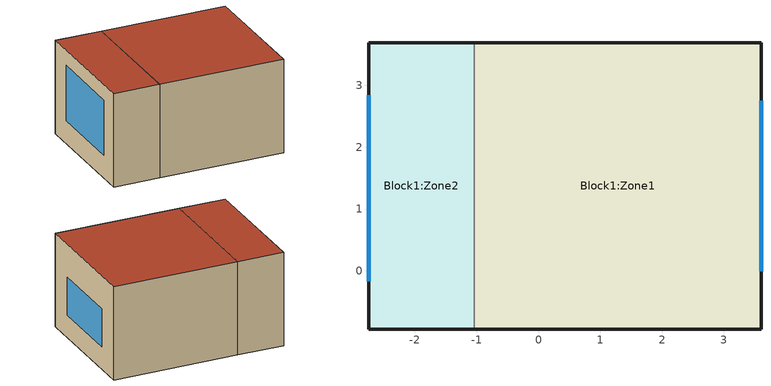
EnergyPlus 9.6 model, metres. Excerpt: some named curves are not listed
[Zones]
Block1:Zone2
 floor ground (Project ground floor): -1.04,-0.95 -2.75,-0.95 -2.75,3.69 -1.04,3.69 z0
 wall outside (Project wall): -1.04,3.69 -2.75,3.69 -2.75,-0.95 -1.04,-0.95 z0:3.5
 wall to Block1:Zone1 (Project partition): -1.04,-0.95 -1.04,3.69 z0:3.5
 window (1001): -2.75,2.84 -2.75,-0.17 z0.86:2.92
 roof outside (Project flat roof): -2.75,-0.95 -1.04,-0.95 -1.04,3.69 -2.75,3.69 z3.5
Block1:Zone1
 floor ground (Project ground floor): 3.6,-0.95 -1.04,-0.95 -1.04,3.69 3.6,3.69 z0
 wall outside (Project wall): -1.04,-0.95 3.6,-0.95 3.6,3.69 -1.04,3.69 z0:3.5
 window (1001): 3.6,-0.01 3.6,2.75 z0.84:2.26
 roof outside (Project flat roof): -1.04,-0.95 3.6,-0.95 3.6,3.69 -1.04,3.69 z3.5
[Building]
Building: North Axis=0; Terrain=Suburbs; Loads Convergence Tolerance Value=0.04; Temperature Convergence Tolerance Value=0.4; Solar Distribution=FullExterior; Maximum Number of Warmup Days=25; Minimum Number of Warmup Days=6
[Site:Location]
Untitled (O1-O1:31-12)  (01-01:31-12): Latitude=40.45; Longitude=-3.55; Time Zone=1; Elevation=582
[SizingPeriod:DesignDay] Day of Month=15; Humidity Condition Type=WetBulb; Barometric Pressure=94525.9; Wind Direction=0; Rain Indicator=No; Snow Indicator=No
Name | Month | Day Type | Maximum DryBulb Temperature | Daily DryBulb Temperature Range | Wetbulb or DewPoint at Maximum DryBulb | Wind Speed | Daylight Saving Time Indicator | Solar Model Indicator | Sky Clearness
Summer Design Day in Untitled (O1-O1:31-12) Jul | 7 | SummerDesignDay | 38.2 | 17.5 | 20.3 | 0 | Yes | ASHRAEClearSky | 0.98
Summer Design Day in Untitled (O1-O1:31-12) Aug | 8 | SummerDesignDay | 38 | 17.4 | 19.9 | 0 | Yes | ASHRAEClearSky | 0.98
Summer Design Day in Untitled (O1-O1:31-12) Sep | 9 | SummerDesignDay | 34.9 | 16.8 | 19.3 | 0 | Yes | ASHRAEClearSky | 0.98
Winter Design Day in Untitled (O1-O1:31-12) | 1 | WinterDesignDay | -4 | 0 | -4 | 11.6 | No |  | 0
[Site:GroundTemperature:BuildingSurface]
18, 18, 18, 18, 18, 18, 18, 18, 18, 18, 18, 18
[Site:GroundTemperature:FCfactorMethod]
January Ground Temperature=6.09; February Ground Temperature=5.28; March Ground Temperature=6.71; April Ground Temperature=8.95; May Ground Temperature=14.81; June Ground Temperature=19.34; July Ground Temperature=22.39; August Ground Temperature=23.32; September Ground Temperature=21.74; October Ground Temperature=18.22; November Ground Temperature=13.53; December Ground Temperature=9.18
[Site:GroundTemperature:Shallow]
14, 14, 14, 14, 14, 14, 14, 14, 14, 14, 14, 14
[Site:GroundTemperature:Deep]
14, 14, 14, 14, 14, 14, 14, 14, 14, 14, 14, 14
[Site:GroundReflectance]
0.2, 0.2, 0.2, 0.2, 0.2, 0.2, 0.2, 0.2, 0.2, 0.2, 0.2, 0.2
[Site:GroundReflectance:SnowModifier]
2, 2
[Material] Roughness=Rough; Thermal Absorptance=0.9
Name | Thickness | Conductivity | Density | Specific Heat | Solar Absorptance | Visible Absorptance
Urea Formaldehyde Foam_.1327 | 0.1327 | 0.04 | 10 | 1400 | 0.6 | 0.6
Cast Concrete_.1 | 0.1 | 1.13 | 2000 | 1000 | 0.6 | 0.6
Floor/Roof Screed_.O7 | 0.07 | 0.41 | 1200 | 840 | 0.73 | 0.73
Timber Flooring_.O3 | 0.03 | 0.14 | 650 | 1200 | 0.78 | 0.78
Asphalt 1_.O1 | 0.01 | 0.7 | 2100 | 1000 | 0.85 | 0.9
MW Glass Wool (rolls)_.1445 | 0.1445 | 0.04 | 12 | 840 | 0.6 | 0.6
Plasterboard_.O13 | 0.013 | 0.25 | 2800 | 896 | 0.5 | 0.5
Gypsum Plasterboard_.O25 | 0.025 | 0.25 | 900 | 1000 | 0.5 | 0.5
Brickwork Outer_.1 | 0.1 | 0.84 | 1700 | 800 | 0.7 | 0.7
XPS Extruded Polystyrene  - CO2 Blowing_.O795 | 0.0795 | 0.034 | 35 | 1400 | 0.6 | 0.6
Concrete Block (Medium)_.1 | 0.1 | 0.51 | 1400 | 1000 | 0.6 | 0.6
Gypsum Plastering_.O13 | 0.013 | 0.4 | 1000 | 1000 | 0.5 | 0.5
[Material:NoMass] Roughness=Rough; Thermal Absorptance=0.9; Solar Absorptance=0.7; Visible Absorptance=0.7
Name | Thermal Resistance
3_RVAL_3 | 0.18
5_RVAL_2 | 0.15
[WindowMaterial:Glazing] Optical Data Type=SpectralAverage; Thickness=0.003; Infrared Transmittance at Normal Incidence=0; Front Side Infrared Hemispherical Emissivity=0.84; Conductivity=0.9; Dirt Correction Factor for Solar and Visible Transmittance=1
Name | Solar Transmittance at Normal Incidence | Front Side Solar Reflectance at Normal Incidence | Back Side Solar Reflectance at Normal Incidence | Visible Transmittance at Normal Incidence | Front Side Visible Reflectance at Normal Incidence | Back Side Visible Reflectance at Normal Incidence | Back Side Infrared Hemispherical Emissivity
2 | 0.837 | 0.075 | 0.075 | 0.898 | 0.081 | 0.081 | 0.84
38 | 0.74 | 0.09 | 0.1 | 0.82 | 0.11 | 0.12 | 0.2
[WindowMaterial:Gas]
1002: Gas Type=Air; Thickness=0.013
[Construction]
Project ground floor: Urea Formaldehyde Foam_.1327, Cast Concrete_.1, Floor/Roof Screed_.O7, Timber Flooring_.O3
Project flat roof: Asphalt 1_.O1, MW Glass Wool (rolls)_.1445, 3_RVAL_3, Plasterboard_.O13
Project partition: Gypsum Plasterboard_.O25, 5_RVAL_2, Gypsum Plasterboard_.O25
Project wall: Brickwork Outer_.1, XPS Extruded Polystyrene  - CO2 Blowing_.O795, Concrete Block (Medium)_.1, Gypsum Plastering_.O13
1001: 38, 1002, 2
[Zone] Type=1; Multiplier=1; Zone Inside Convection Algorithm=TARP; Part of Total Floor Area=Yes
Name | Volume | Floor Area
Block1:Zone2 | 19.0986 | 5.4567
Block1:Zone1 | 60.6606 | 17.3316
[PEOPLE] Number of People Schedule=Office_OpenOff_Occ; Number of People Calculation Method=People/Area; People per Floor Area=0.111; Fraction Radiant=0.3; Sensible Heat Fraction=AutoCalculate; Carbon Dioxide Generation Rate=3.82e-08; Enable ASHRAE 55 Comfort Warnings=No; Mean Radiant Temperature Calculation Type=ZoneAveraged; Work Efficiency Schedule=Work efficiency; Clothing Insulation Calculation Method=ClothingInsulationSchedule; Air Velocity Schedule=AirVelocitySchedule; Thermal Comfort Model 1 Type=AdaptiveASH55; Thermal Comfort Model 2 Type=AdaptiveCEN15251; Thermal Comfort Model 3 Type=Fanger
Name | Zone or ZoneList or Space or SpaceList | Activity Level Schedule | Clothing Insulation Schedule
People Block1:Zone2 | Block1:Zone2 | Activity Schedule 19 | Clothing Schedule 19
People Block1:Zone1 | Block1:Zone1 | Activity Schedule 26 | Clothing Schedule 26
[Lights] Schedule=Office_OpenOff_Light; Design Level Calculation Method=Watts/Area; Watts per Zone Floor Area=20; Return Air Fraction=0; Fraction Radiant=0.42; Fraction Visible=0.18; Fraction Replaceable=1
Name | Zone or ZoneList or Space or SpaceList
Block1:Zone2 | Block1:Zone2
Block1:Zone1 | Block1:Zone1
[OtherEquipment] Fuel Type=Electricity; Schedule=Office_OpenOff_Equip; Design Level Calculation Method=Watts/Area; Power per Zone Floor Area=11.77; Fraction Latent=0; Fraction Radiant=0.2; Fraction Lost=0; Carbon Dioxide Generation Rate=0
Name | Zone or ZoneList or Space or SpaceList | EndUse Subcategory
Block1:Zone2 Equipment gain 1 | Block1:Zone2 | ELECTRIC EQUIPMENT#Block1:Zone2#05
Block1:Zone1 Equipment gain 1 | Block1:Zone1 | ELECTRIC EQUIPMENT#Block1:Zone1#05
[DESIGNSPECIFICATION:OUTDOORAIR] Outdoor Air Method=Flow/Person; Outdoor Air Flow per Person=0.00944; Outdoor Air Flow per Zone Floor Area=0; Outdoor Air Flow per Zone=0; Outdoor Air Flow Air Changes per Hour=0; Outdoor Air Schedule=On 24/7
BLOCK1:ZONE2 Design Specification Outdoor Air Object; BLOCK1:ZONE1 Design Specification Outdoor Air Object
[DESIGNSPECIFICATION:ZONEAIRDISTRIBUTION] Zone Air Distribution Effectiveness in Cooling Mode=1; Zone Air Distribution Effectiveness in Heating Mode=1; Zone Secondary Recirculation Fraction=0; Minimum Zone Ventilation Efficiency=0
BLOCK1:ZONE2 Design Specification Zone Air Distribution Object; BLOCK1:ZONE1 Design Specification Zone Air Distribution Object
[SIZING:ZONE] Zone Cooling Design Supply Air Temperature Input Method=TemperatureDifference; Zone Cooling Design Supply Air Temperature=14; Zone Cooling Design Supply Air Temperature Difference=0.5; Zone Heating Design Supply Air Temperature Input Method=TemperatureDifference; Zone Heating Design Supply Air Temperature=50; Zone Heating Design Supply Air Temperature Difference=0.5; Zone Cooling Design Supply Air Humidity Ratio=0.009; Zone Heating Design Supply Air Humidity Ratio=0.004; Zone Heating Sizing Factor=1.25; Zone Cooling Sizing Factor=1.15; Cooling Design Air Flow Method=DesignDay; Cooling Design Air Flow Rate=0; Cooling Minimum Air Flow per Zone Floor Area=0.00076; Cooling Minimum Air Flow=0; Cooling Minimum Air Flow Fraction=0; Heating Design Air Flow Method=DesignDay; Heating Design Air Flow Rate=0; Heating Maximum Air Flow per Zone Floor Area=0.00203; Heating Maximum Air Flow=0.14158; Heating Maximum Air Flow Fraction=0.3; Account for Dedicated Outdoor Air System=Yes; Dedicated Outdoor Air System Control Strategy=NeutralSupplyAir; Dedicated Outdoor Air Low Setpoint Temperature for Design=autosize; Dedicated Outdoor Air High Setpoint Temperature for Design=autosize
Name | Design Specification Outdoor Air Object | Design Specification Zone Air Distribution Object
BLOCK1:ZONE2 | BLOCK1:ZONE2 Design Specification Outdoor Air Object | BLOCK1:ZONE2 Design Specification Zone Air Distribution Object
BLOCK1:ZONE1 | BLOCK1:ZONE1 Design Specification Outdoor Air Object | BLOCK1:ZONE1 Design Specification Zone Air Distribution Object
[ZONECONTROL:THERMOSTAT] Control Type Schedule=Control type schedule: Always 4; Temperature Difference Between Cutout And Setpoint=0
Name | Zone or ZoneList | Control 1
BLOCK1:ZONE2 Thermostat | BLOCK1:ZONE2 | BLOCK1:ZONE2 Dual SP
BLOCK1:ZONE1 Thermostat | BLOCK1:ZONE1 | BLOCK1:ZONE1 Dual SP
[ZONECONTROL:THERMOSTAT:THERMALCOMFORT] Averaging Method=PeopleAverage; Minimum DryBulb Temperature Setpoint=12.8; Maximum DryBulb Temperature Setpoint=40; Thermal Comfort Control Type Schedule=Zone Comfort Control Type Sched
Name | Zone or ZoneList | Thermal Comfort Control 1
BLOCK1:ZONE2 Comfort Control | BLOCK1:ZONE2 | BLOCK1:ZONE2 Dual Comfort Setpoint
BLOCK1:ZONE1 Comfort Control | BLOCK1:ZONE1 | BLOCK1:ZONE1 Dual Comfort Setpoint
[THERMOSTATSETPOINT:DUALSETPOINT]
Name | Heating Setpoint Temperature Schedule | Cooling Setpoint Temperature Schedule
BLOCK1:ZONE2 Dual SP | FORSCRIPT_AHST_BLOCK1_ZONE2 | FORSCRIPT_ACST_BLOCK1_ZONE2
BLOCK1:ZONE1 Dual SP | FORSCRIPT_AHST_BLOCK1_ZONE1 | FORSCRIPT_ACST_BLOCK1_ZONE1
[THERMOSTATSETPOINT:THERMALCOMFORT:FANGER:DUALSETPOINT] Fanger Thermal Comfort Heating Schedule=Heating Fanger comfort setpoint: Always -0.5; Fanger Thermal Comfort Cooling Schedule=Cooling Fanger comfort setpoint: Always 0.5
BLOCK1:ZONE2 Dual Comfort Setpoint; BLOCK1:ZONE1 Dual Comfort Setpoint
[ZoneHVAC:IdealLoadsAirSystem] Maximum Heating Supply Air Temperature=35; Minimum Cooling Supply Air Temperature=12; Maximum Heating Supply Air Humidity Ratio=0.0156; Minimum Cooling Supply Air Humidity Ratio=0.0077; Heating Limit=LimitCapacity; Maximum Heating Air Flow Rate=Autosize; Maximum Sensible Heating Capacity=Autosize; Cooling Limit=LimitFlowRateAndCapacity; Maximum Cooling Air Flow Rate=Autosize; Maximum Total Cooling Capacity=Autosize; Heating Availability Schedule=On; Cooling Availability Schedule=On; Dehumidification Control Type=None; Humidification Control Type=None; Outdoor Air Economizer Type=NoEconomizer; Heat Recovery Type=None
Name | Design Specification Outdoor Air Object
Block1:Zone2 Ideal Loads Air | Block1:Zone2
Block1:Zone1 Ideal Loads Air | Block1:Zone1
[ZONEHVAC:TERMINALUNIT:VARIABLEREFRIGERANTFLOW] Terminal Unit Availability Schedule=On 24/7; Cooling Supply Air Flow Rate=autosize; No Cooling Supply Air Flow Rate=autosize; Heating Supply Air Flow Rate=autosize; No Heating Supply Air Flow Rate=autosize; Cooling Outdoor Air Flow Rate=0; Heating Outdoor Air Flow Rate=0; No Load Outdoor Air Flow Rate=0; Supply Air Fan Operating Mode Schedule=On 24/7; Supply Air Fan Placement=DrawThrough; Zone Terminal Unit On Parasitic Electric Energy Use=30; Zone Terminal Unit Off Parasitic Electric Energy Use=20; Maximum Supply Air Temperature from Supplemental Heater=autosize; Maximum Outdoor DryBulb Temperature for Supplemental Heater Operation=21
Name | Supply Air Fan Object | Cooling Coil Object | Heating Coil Object
BLOCK1:ZONE2 VRF Indoor Unit | BLOCK1:ZONE2 VRF Indoor Unit Supply Fan | BLOCK1:ZONE2 VRF Indoor Unit DX Cooling Coil | BLOCK1:ZONE2 VRF Indoor Unit DX Heating Coil
BLOCK1:ZONE1 VRF Indoor Unit | BLOCK1:ZONE1 VRF Indoor Unit Supply Fan | BLOCK1:ZONE1 VRF Indoor Unit DX Cooling Coil | BLOCK1:ZONE1 VRF Indoor Unit DX Heating Coil
[Zone equipment]
BLOCK1:ZONE2: BLOCK1:ZONE2 VRF Indoor Unit
BLOCK1:ZONE1: BLOCK1:ZONE1 VRF Indoor Unit
[FAN:CONSTANTVOLUME] Availability Schedule=On 24/7; Fan Total Efficiency=0.7; Pressure Rise=100; Maximum Flow Rate=autosize; Motor Efficiency=0.9; Motor In Airstream Fraction=1; EndUse Subcategory=General
BLOCK1:ZONE2 VRF Indoor Unit Supply Fan; BLOCK1:ZONE1 VRF Indoor Unit Supply Fan
[COIL:COOLING:DX:VARIABLEREFRIGERANTFLOW] Availability Schedule=On 24/7; Gross Rated Total Cooling Capacity=autosize; Gross Rated Sensible Heat Ratio=autosize; Rated Air Flow Rate=autosize; Cooling Capacity Ratio Modifier Function of Temperature Curve=VRFTUCoolCapFT; Cooling Capacity Modifier Curve Function of Flow Fraction=VRFACCoolCapFFF
BLOCK1:ZONE2 VRF Indoor Unit DX Cooling Coil; BLOCK1:ZONE1 VRF Indoor Unit DX Cooling Coil
[COIL:HEATING:DX:VARIABLEREFRIGERANTFLOW] Availability Schedule=On 24/7; Gross Rated Heating Capacity=autosize; Rated Air Flow Rate=autosize; Heating Capacity Ratio Modifier Function of Temperature Curve=VRFTUHeatCapFT; Heating Capacity Modifier Function of Flow Fraction Curve=VRFACCoolCapFFF
BLOCK1:ZONE2 VRF Indoor Unit DX Heating Coil; BLOCK1:ZONE1 VRF Indoor Unit DX Heating Coil
[AIRCONDITIONER:VARIABLEREFRIGERANTFLOW] Availability Schedule=On 24/7; Gross Rated Total Cooling Capacity=autosize; Gross Rated Cooling COP=2; Minimum Condenser Inlet Node Temperature in Cooling Mode=-6; Maximum Condenser Inlet Node Temperature in Cooling Mode=43; Cooling Capacity Ratio Modifier Function of Low Temperature Curve=VRFCoolCapFT; Cooling Capacity Ratio Boundary Curve=VRFCoolCapFTBoundary; Cooling Capacity Ratio Modifier Function of High Temperature Curve=VRFCoolCapFTHi; Cooling Energy Input Ratio Modifier Function of Low Temperature Curve=VRFCoolEIRFT; Cooling Energy Input Ratio Boundary Curve=VRFCoolEIRFTBoundary; Cooling Energy Input Ratio Modifier Function of High Temperature Curve=VRFCoolEIRFTHi; Cooling Energy Input Ratio Modifier Function of Low PartLoad Ratio Curve=CoolingEIRLowPLR; Cooling Energy Input Ratio Modifier Function of High PartLoad Ratio Curve=CoolingEIRHiPLR; Cooling Combination Ratio Correction Factor Curve=CoolingCombRatio; Cooling PartLoad Fraction Correlation Curve=VRFCPLFFPLR; Gross Rated Heating Capacity=autosize; Rated Heating Capacity Sizing Ratio=1; Gross Rated Heating COP=2.1; Minimum Condenser Inlet Node Temperature in Heating Mode=-20; Maximum Condenser Inlet Node Temperature in Heating Mode=40; Heating Capacity Ratio Modifier Function of Low Temperature Curve=VRFHeatCapFT; Heating Capacity Ratio Boundary Curve=VRFHeatCapFTBoundary; Heating Capacity Ratio Modifier Function of High Temperature Curve=VRFHeatCapFTHi; Heating Energy Input Ratio Modifier Function of Low Temperature Curve=VRFHeatEIRFT; Heating Energy Input Ratio Boundary Curve=VRFHeatEIRFTBoundary; Heating Energy Input Ratio Modifier Function of High Temperature Curve=VRFHeatEIRFTHi; Heating Performance Curve Outdoor Temperature Type=WetBulbTemperature; Heating Energy Input Ratio Modifier Function of Low PartLoad Ratio Curve=HeatingEIRLowPLR; Heating Energy Input Ratio Modifier Function of High PartLoad Ratio Curve=HeatingEIRHiPLR; Heating Combination Ratio Correction Factor Curve=HeatingCombRatio; Heating PartLoad Fraction Correlation Curve=VRFCPLFFPLR; Minimum Heat Pump PartLoad Ratio=0.2; Master Thermostat Priority Control Type=LoadPriority; Heat Pump Waste Heat Recovery=Yes; Equivalent Piping Length used for Piping Correction Factor in Cooling Mode=50; Vertical Height used for Piping Correction Factor=15; Piping Correction Factor for Length in Cooling Mode Curve=CoolingLengthCorrectionFactor; Piping Correction Factor for Height in Cooling Mode Coefficient=0; Equivalent Piping Length used for Piping Correction Factor in Heating Mode=50; Piping Correction Factor for Length in Heating Mode Curve=VRF Piping Correction Factor for Length in Heating Mode; Piping Correction Factor for Height in Heating Mode Coefficient=0; Crankcase Heater Power per Compressor=15; Number of Compressors=2; Ratio of Compressor Size to Total Compressor Capacity=0.5; Maximum Outdoor DryBulb Temperature for Crankcase Heater=5; Defrost Strategy=Resistive; Defrost Control=Timed; Defrost Time Period Fraction=0; Resistive Defrost Heater Capacity=autosize; Maximum Outdoor Drybulb Temperature for Defrost Operation=5; Condenser Type=AirCooled; Water Condenser Volume Flow Rate=autosize; Evaporative Condenser Effectiveness=0.9; Evaporative Condenser Air Flow Rate=autosize; Evaporative Condenser Pump Rated Power Consumption=autosize; Basin Heater Capacity=0; Basin Heater Setpoint Temperature=2; Basin Heater Operating Schedule=On 24/7; Fuel Type=Electricity; Minimum Condenser Inlet Node Temperature in Heat Recovery Mode=-10; Maximum Condenser Inlet Node Temperature in Heat Recovery Mode=40; Heat Recovery Cooling Capacity Modifier Curve=VRF Heat Recovery Cooling Capacity Modifier; Initial Heat Recovery Cooling Capacity Fraction=0.5; Heat Recovery Cooling Capacity Time Constant=0.15; Heat Recovery Cooling Energy Modifier Curve=VRF Heat Recovery Cooling Energy Modifier; Initial Heat Recovery Cooling Energy Fraction=1; Heat Recovery Cooling Energy Time Constant=0; Heat Recovery Heating Capacity Modifier Curve=VRF Heat Recovery Heating Capacity Modifier; Initial Heat Recovery Heating Capacity Fraction=1; Heat Recovery Heating Capacity Time Constant=0.15; Heat Recovery Heating Energy Modifier Curve=VRF Heat Recovery Heating Energy Modifier; Initial Heat Recovery Heating Energy Fraction=1; Heat Recovery Heating Energy Time Constant=0
Name | Heat Pump | Zone Terminal Unit List
 | VRF Outdoor Unit_BLOCK1:ZONE2 | VRF Outdoor Unit_BLOCK1:ZONE2 Zone List
 | VRF Outdoor Unit_BLOCK1:ZONE1 | VRF Outdoor Unit_BLOCK1:ZONE1 Zone List
[ZONETERMINALUNITLIST]
Name | Zone Terminal Unit Name 1
VRF Outdoor Unit_BLOCK1:ZONE2 Zone List | BLOCK1:ZONE2 VRF Indoor Unit
VRF Outdoor Unit_BLOCK1:ZONE1 Zone List | BLOCK1:ZONE1 VRF Indoor Unit
[ENERGYMANAGEMENTSYSTEM:SENSOR]
Name | OutputVariable or OutputMeter Index Key | OutputVariable or OutputMeter
RMOT | People BLOCK1:ZONE2 | Zone Thermal Comfort CEN 15251 Adaptive Model Running Average Outdoor Air Temperature
PMOT | People BLOCK1:ZONE2 | Zone Thermal Comfort ASHRAE 55 Adaptive Model Running Average Outdoor Air Temperature
BLOCK1_ZONE2_OpT | BLOCK1:ZONE2 | Zone Operative Temperature
BLOCK1_ZONE2_WindSpeed | BLOCK1:ZONE2 | Zone Outdoor Air Wind Speed
BLOCK1_ZONE2_OutT | BLOCK1:ZONE2 | Zone Outdoor Air Drybulb Temperature
BLOCK1_ZONE1_OpT | BLOCK1:ZONE1 | Zone Operative Temperature
BLOCK1_ZONE1_WindSpeed | BLOCK1:ZONE1 | Zone Outdoor Air Wind Speed
BLOCK1_ZONE1_OutT | BLOCK1:ZONE1 | Zone Outdoor Air Drybulb Temperature
Block1_Zone2_Wall_4_0_0_0_0_0_Win_OpT | Block1:Zone2 | Zone Operative Temperature
Block1_Zone2_Wall_4_0_0_0_0_0_Win_WindSpeed | Block1:Zone2 | Zone Outdoor Air Wind Speed
Block1_Zone2_Wall_4_0_0_0_0_0_Win_OutT | Block1:Zone2 | Zone Outdoor Air Drybulb Temperature
Block1_Zone1_Wall_2_0_0_0_0_0_Win_OpT | Block1:Zone1 | Zone Operative Temperature
Block1_Zone1_Wall_2_0_0_0_0_0_Win_WindSpeed | Block1:Zone1 | Zone Outdoor Air Wind Speed
Block1_Zone1_Wall_2_0_0_0_0_0_Win_OutT | Block1:Zone1 | Zone Outdoor Air Drybulb Temperature
OutT | Environment | Site Outdoor Air Drybulb Temperature
BLOCK1_ZONE2_CoolCoil | BLOCK1:ZONE2 VRF Indoor Unit DX Cooling Coil | Cooling Coil Total Cooling Rate
BLOCK1_ZONE2_HeatCoil | BLOCK1:ZONE2 VRF Indoor Unit DX Heating Coil | Heating Coil Heating Rate
BLOCK1_ZONE1_CoolCoil | BLOCK1:ZONE1 VRF Indoor Unit DX Cooling Coil | Cooling Coil Total Cooling Rate
BLOCK1_ZONE1_HeatCoil | BLOCK1:ZONE1 VRF Indoor Unit DX Heating Coil | Heating Coil Heating Rate
Block1_Zone2_Wall_4_0_0_0_0_0_Win_CoolCoil | Block1:Zone2 VRF Indoor Unit DX Cooling Coil | Cooling Coil Total Cooling Rate
Block1_Zone2_Wall_4_0_0_0_0_0_Win_HeatCoil | Block1:Zone2 VRF Indoor Unit DX Heating Coil | Heating Coil Heating Rate
Block1_Zone1_Wall_2_0_0_0_0_0_Win_CoolCoil | Block1:Zone1 VRF Indoor Unit DX Cooling Coil | Cooling Coil Total Cooling Rate
Block1_Zone1_Wall_2_0_0_0_0_0_Win_HeatCoil | Block1:Zone1 VRF Indoor Unit DX Heating Coil | Heating Coil Heating Rate
[ENERGYMANAGEMENTSYSTEM:ACTUATOR]
Name | Actuated Component Unique | Actuated Component Type | Actuated Component Control Type
FORSCRIPT_AHST_Sch_BLOCK1_ZONE2 | FORSCRIPT_AHST_BLOCK1_ZONE2 | Schedule:Compact | Schedule Value
FORSCRIPT_ACST_Sch_BLOCK1_ZONE2 | FORSCRIPT_ACST_BLOCK1_ZONE2 | Schedule:Compact | Schedule Value
FORSCRIPT_AHST_Sch_BLOCK1_ZONE1 | FORSCRIPT_AHST_BLOCK1_ZONE1 | Schedule:Compact | Schedule Value
FORSCRIPT_ACST_Sch_BLOCK1_ZONE1 | FORSCRIPT_ACST_BLOCK1_ZONE1 | Schedule:Compact | Schedule Value
Block1_Zone2_Wall_4_0_0_0_0_0_Win_VentOpenFact | Block1:Zone2_Wall_4_0_0_0_0_0_Win | AirFlow Network Window/Door Opening | Venting Opening Factor
Block1_Zone1_Wall_2_0_0_0_0_0_Win_VentOpenFact | Block1:Zone1_Wall_2_0_0_0_0_0_Win | AirFlow Network Window/Door Opening | Venting Opening Factor
[ENERGYMANAGEMENTSYSTEM:PROGRAMCALLINGMANAGER]
SetComfTemp: BeginTimestepBeforePredictor; SetComfTemp
CountHours_BLOCK1_ZONE2: BeginTimestepBeforePredictor; CountHours_BLOCK1_ZONE2
CountHours_BLOCK1_ZONE1: BeginTimestepBeforePredictor; CountHours_BLOCK1_ZONE1
SetAppLimits: BeginTimestepBeforePredictor; SetAppLimits
ApplyCAT: BeginTimestepBeforePredictor; ApplyCAT
SetAST: BeginTimestepBeforePredictor; SetAST
SetASTnoTol: BeginTimestepBeforePredictor; SetASTnoTol
CountHoursNoApp_BLOCK1_ZONE2: BeginTimestepBeforePredictor; CountHoursNoApp_BLOCK1_ZONE2
SetGeoVarBLOCK1_ZONE2: BeginTimestepBeforePredictor; SetGeoVarBLOCK1_ZONE2
CountHoursNoApp_BLOCK1_ZONE1: BeginTimestepBeforePredictor; CountHoursNoApp_BLOCK1_ZONE1
SetGeoVarBLOCK1_ZONE1: BeginTimestepBeforePredictor; SetGeoVarBLOCK1_ZONE1
SetInputData: BeginTimestepBeforePredictor; SetInputData
SetVST: BeginTimestepBeforePredictor; SetVST
ApplyAST_BLOCK1_ZONE2: BeginTimestepBeforePredictor; ApplyAST_BLOCK1_ZONE2
ApplyAST_BLOCK1_ZONE1: BeginTimestepBeforePredictor; ApplyAST_BLOCK1_ZONE1
SetWindowOperation_Block1_Zone2_Wall_4_0_0_0_0_0_Win: BeginTimestepBeforePredictor; SetWindowOperation_Block1_Zone2_Wall_4_0_0_0_0_0_Win
SetWindowOperation_Block1_Zone1_Wall_2_0_0_0_0_0_Win: BeginTimestepBeforePredictor; SetWindowOperation_Block1_Zone1_Wall_2_0_0_0_0_0_Win
[ENERGYMANAGEMENTSYSTEM:PROGRAM]
SetComfTemp: if AdapStand == 1; set ComfTemp = RMOT*0.33+18.8; elseif AdapStand == 2; set ComfTemp = PMOT*0.31+17.8; elseif AdapStand == 3; set ComfTemp = PMOT*0.48+14.4; endif
CountHours_BLOCK1_ZONE2: if (AdapStand == 1 ); if (RMOT >= AHSTall) && (RMOT <= ACSTaul); if (BLOCK1_ZONE2_OpT <= ACSTnoTol); if (BLOCK1_ZONE2_OpT >= AHSTnoTol); set ComfHours_BLOCK1_ZONE2 = 1*ZoneTimeStep; set DiscomfAppHotHours_BLOCK1_ZONE2 = 0; set DiscomfAppColdHours_BLOCK1_ZONE2 = 0; set DiscomfNonAppHotHours_BLOCK1_ZONE2 = 0; set DiscomfNonAppColdHours_BLOCK1_ZONE2 = 0; endif; elseif (BLOCK1_ZONE2_OpT > ACSTnoTol); set ComfHours_BLOCK1_ZONE2 = 0; set DiscomfAppHotHours_BLOCK1_ZONE2 = 1*ZoneTimeStep; set DiscomfAppColdHours_BLOCK1_ZONE2 = 0; set DiscomfNonAppHotHours_BLOCK1_ZONE2 = 0; set DiscomfNonAppColdHours_BLOCK1_ZONE2 = 0; elseif (BLOCK1_ZONE2_OpT < AHSTnoTol); set ComfHours_BLOCK1_ZONE2 = 0; set DiscomfAppHotHours_BLOCK1_ZONE2 = 0; set DiscomfAppColdHours_BLOCK1_ZONE2 = 1*ZoneTimeStep; set DiscomfNonAppHotHours_BLOCK1_ZONE2 = 0; set DiscomfNonAppColdHours_BLOCK1_ZONE2 = 0; endif; elseif (RMOT > ACSTaul); set ComfHours_BLOCK1_ZONE2 = 0; set DiscomfAppHotHours_BLOCK1_ZONE2 = 0; set DiscomfAppColdHours_BLOCK1_ZONE2 = 0; set DiscomfNonAppHotHours_BLOCK1_ZONE2 = 1*ZoneTimeStep; set DiscomfNonAppColdHours_BLOCK1_ZONE2 = 0; elseif (RMOT < AHSTall); set ComfHours_BLOCK1_ZONE2 = 0; set DiscomfAppHotHours_BLOCK1_ZONE2 = 0; set DiscomfAppColdHours_BLOCK1_ZONE2 = 0; set DiscomfNonAppHotHours_BLOCK1_ZONE2 = 0; set DiscomfNonAppColdHours_BLOCK1_ZONE2 = 1*ZoneTimeStep; endif; elseif (AdapStand == 2 )|| (AdapStand == 3); if (PMOT >= AHSTall) && (PMOT <= ACSTaul); if (BLOCK1_ZONE2_OpT <= ACSTnoTol); if (BLOCK1_ZONE2_OpT >= AHSTnoTol); set ComfHours_BLOCK1_ZONE2 = 1*ZoneTimeStep; set DiscomfAppHotHours_BLOCK1_ZONE2 = 0; set DiscomfAppColdHours_BLOCK1_ZONE2 = 0; set DiscomfNonAppHotHours_BLOCK1_ZONE2 = 0; set DiscomfNonAppColdHours_BLOCK1_ZONE2 = 0; endif; elseif (BLOCK1_ZONE2_OpT > ACSTnoTol); set ComfHours_BLOCK1_ZONE2 = 0; set DiscomfAppHotHours_BLOCK1_ZONE2 = 1*ZoneTimeStep; set DiscomfAppColdHours_BLOCK1_ZONE2 = 0; set DiscomfNonAppHotHours_BLOCK1_ZONE2 = 0; set DiscomfNonAppColdHours_BLOCK1_ZONE2 = 0; elseif (BLOCK1_ZONE2_OpT < AHSTnoTol); set ComfHours_BLOCK1_ZONE2 = 0; set DiscomfAppHotHours_BLOCK1_ZONE2 = 0; set DiscomfAppColdHours_BLOCK1_ZONE2 = 1*ZoneTimeStep; set DiscomfNonAppHotHours_BLOCK1_ZONE2 = 0; set DiscomfNonAppColdHours_BLOCK1_ZONE2 = 0; endif; elseif (PMOT > ACSTaul); set ComfHours_BLOCK1_ZONE2 = 0; set DiscomfAppHotHours_BLOCK1_ZONE2 = 0; set DiscomfAppColdHours_BLOCK1_ZONE2 = 0; set DiscomfNonAppHotHours_BLOCK1_ZONE2 = 1*ZoneTimeStep; set DiscomfNonAppColdHours_BLOCK1_ZONE2 = 0; elseif (PMOT < AHSTall); set ComfHours_BLOCK1_ZONE2 = 0; set DiscomfAppHotHours_BLOCK1_ZONE2 = 0; set DiscomfAppColdHours_BLOCK1_ZONE2 = 0; set DiscomfNonAppHotHours_BLOCK1_ZONE2 = 0; set DiscomfNonAppColdHours_BLOCK1_ZONE2 = 1*ZoneTimeStep; endif; endif
CountHours_BLOCK1_ZONE1: if (AdapStand == 1 ); if (RMOT >= AHSTall) && (RMOT <= ACSTaul); if (BLOCK1_ZONE1_OpT <= ACSTnoTol); if (BLOCK1_ZONE1_OpT >= AHSTnoTol); set ComfHours_BLOCK1_ZONE1 = 1*ZoneTimeStep; set DiscomfAppHotHours_BLOCK1_ZONE1 = 0; set DiscomfAppColdHours_BLOCK1_ZONE1 = 0; set DiscomfNonAppHotHours_BLOCK1_ZONE1 = 0; set DiscomfNonAppColdHours_BLOCK1_ZONE1 = 0; endif; elseif (BLOCK1_ZONE1_OpT > ACSTnoTol); set ComfHours_BLOCK1_ZONE1 = 0; set DiscomfAppHotHours_BLOCK1_ZONE1 = 1*ZoneTimeStep; set DiscomfAppColdHours_BLOCK1_ZONE1 = 0; set DiscomfNonAppHotHours_BLOCK1_ZONE1 = 0; set DiscomfNonAppColdHours_BLOCK1_ZONE1 = 0; elseif (BLOCK1_ZONE1_OpT < AHSTnoTol); set ComfHours_BLOCK1_ZONE1 = 0; set DiscomfAppHotHours_BLOCK1_ZONE1 = 0; set DiscomfAppColdHours_BLOCK1_ZONE1 = 1*ZoneTimeStep; set DiscomfNonAppHotHours_BLOCK1_ZONE1 = 0; set DiscomfNonAppColdHours_BLOCK1_ZONE1 = 0; endif; elseif (RMOT > ACSTaul); set ComfHours_BLOCK1_ZONE1 = 0; set DiscomfAppHotHours_BLOCK1_ZONE1 = 0; set DiscomfAppColdHours_BLOCK1_ZONE1 = 0; set DiscomfNonAppHotHours_BLOCK1_ZONE1 = 1*ZoneTimeStep; set DiscomfNonAppColdHours_BLOCK1_ZONE1 = 0; elseif (RMOT < AHSTall); set ComfHours_BLOCK1_ZONE1 = 0; set DiscomfAppHotHours_BLOCK1_ZONE1 = 0; set DiscomfAppColdHours_BLOCK1_ZONE1 = 0; set DiscomfNonAppHotHours_BLOCK1_ZONE1 = 0; set DiscomfNonAppColdHours_BLOCK1_ZONE1 = 1*ZoneTimeStep; endif; elseif (AdapStand == 2 )|| (AdapStand == 3); if (PMOT >= AHSTall) && (PMOT <= ACSTaul); if (BLOCK1_ZONE1_OpT <= ACSTnoTol); if (BLOCK1_ZONE1_OpT >= AHSTnoTol); set ComfHours_BLOCK1_ZONE1 = 1*ZoneTimeStep; set DiscomfAppHotHours_BLOCK1_ZONE1 = 0; set DiscomfAppColdHours_BLOCK1_ZONE1 = 0; set DiscomfNonAppHotHours_BLOCK1_ZONE1 = 0; set DiscomfNonAppColdHours_BLOCK1_ZONE1 = 0; endif; elseif (BLOCK1_ZONE1_OpT > ACSTnoTol); set ComfHours_BLOCK1_ZONE1 = 0; set DiscomfAppHotHours_BLOCK1_ZONE1 = 1*ZoneTimeStep; set DiscomfAppColdHours_BLOCK1_ZONE1 = 0; set DiscomfNonAppHotHours_BLOCK1_ZONE1 = 0; set DiscomfNonAppColdHours_BLOCK1_ZONE1 = 0; elseif (BLOCK1_ZONE1_OpT < AHSTnoTol); set ComfHours_BLOCK1_ZONE1 = 0; set DiscomfAppHotHours_BLOCK1_ZONE1 = 0; set DiscomfAppColdHours_BLOCK1_ZONE1 = 1*ZoneTimeStep; set DiscomfNonAppHotHours_BLOCK1_ZONE1 = 0; set DiscomfNonAppColdHours_BLOCK1_ZONE1 = 0; endif; elseif (PMOT > ACSTaul); set ComfHours_BLOCK1_ZONE1 = 0; set DiscomfAppHotHours_BLOCK1_ZONE1 = 0; set DiscomfAppColdHours_BLOCK1_ZONE1 = 0; set DiscomfNonAppHotHours_BLOCK1_ZONE1 = 1*ZoneTimeStep; set DiscomfNonAppColdHours_BLOCK1_ZONE1 = 0; elseif (PMOT < AHSTall); set ComfHours_BLOCK1_ZONE1 = 0; set DiscomfAppHotHours_BLOCK1_ZONE1 = 0; set DiscomfAppColdHours_BLOCK1_ZONE1 = 0; set DiscomfNonAppHotHours_BLOCK1_ZONE1 = 0; set DiscomfNonAppColdHours_BLOCK1_ZONE1 = 1*ZoneTimeStep; endif; endif
SetAppLimits: If AdapStand == 1; set ACSTaul = 30; set ACSTall = 10; set AHSTaul = 30; set AHSTall = 10; elseif AdapStand == 2; set ACSTaul = 33.5; set ACSTall = 10; set AHSTaul = 33.5; set AHSTall = 10; elseif AdapStand == 3; set ACSTaul = 30; set ACSTall = 5; set AHSTaul = 30; set AHSTall = 5; else; set ACSTaul = 50; set ACSTall = 50; set AHSTaul = 50; set AHSTall = 50; endif
ApplyCAT: if (AdapStand == 1 ); if (CAT == 1); set ACSToffset = 2; set AHSToffset = -3; elseif (CAT == 2); set ACSToffset = 3; set AHSToffset = -4; elseif (CAT == 3); set ACSToffset = 4; set AHSToffset = -5; endif; elseif (AdapStand == 2 ) || (AdapStand == 3); if (CAT == 90); set ACSToffset = 2.5; set AHSToffset = -2.5; elseif (CAT == 80); set ACSToffset = 3.5; set AHSToffset = -3.5; endif; endif
SetAST: if (AdapStand == 0) && (CurrentTime < 7); set ACST = 27+ACSTtol; set AHST = 17+AHSTtol; elseif (AdapStand == 0) && (CurrentTime < 15); set ACST = 25; set AHST = 20+AHSTtol; elseif (AdapStand == 0) && (CurrentTime < 23); set ACST = 25+ACSTtol; set AHST = 20+AHSTtol; elseif (AdapStand == 0) && (CurrentTime < 24); set ACST = 27+ACSTtol; set AHST = 17+AHSTtol; endif; if (AdapStand == 1) && (ComfMod == 0); if (DayOfYear >= 121) && (DayOfYear < 274); if (CAT==1); set ACST = 25.5+ACSTtol; elseif (CAT==2); set ACST = 26+ACSTtol; elseif (CAT==3); set ACST = 27+ACSTtol; endif; else; if (CAT==1); set ACST = 25+ACSTtol; elseif (CAT==2); set ACST = 25+ACSTtol; elseif (CAT==3); set ACST = 25+ACSTtol; endif; endif; endif; if (AdapStand == 1) && (ComfMod == 0); if (DayOfYear >= 121) && (DayOfYear < 274); if (CAT==1); set AHST = 23.5+AHSTtol; elseif (CAT==2); set AHST = 23+AHSTtol; elseif (CAT==3); set AHST = 22+AHSTtol; endif; else; if (CAT==1); set AHST = 21+AHSTtol; elseif (CAT==2); set AHST = 20+AHSTtol; elseif (CAT==3); set AHST = 18+AHSTtol; endif; endif; endif; if (AdapStand == 1) && (ComfMod == 1) && (RMOT >= ACSTall) && (RMOT <= ACSTaul); set ACST = RMOT*0.33+18.8+ACSToffset+ACSTtol; elseif (AdapStand == 1) && (ComfMod == 1) && (CurrentTime < 7); set ACST = 27+ACSTtol; elseif (AdapStand == 1) && (ComfMod == 1) && (CurrentTime < 15); set ACST = 50; elseif (AdapStand == 1) && (ComfMod == 1) && (CurrentTime < 23); set ACST = 25+ACSTtol; elseif (AdapStand == 1) && (ComfMod == 1) && (CurrentTime < 24); set ACST = 27+ACSTtol; endif; if (AdapStand == 1) && (ComfMod == 1) && (RMOT >= AHSTall) && (RMOT <= AHSTaul); set AHST = RMOT*0.33+18.8+AHSToffset+AHSTtol; elseif (AdapStand == 1) && (ComfMod == 1) && (CurrentTime < 7); set AHST = 17+AHSTtol; elseif (AdapStand == 1) && (ComfMod == 1) && (CurrentTime < 23); set AHST = 20+AHSTtol; elseif (AdapStand == 1) && (ComfMod == 1) && (CurrentTime < 24); set AHST = 17+AHSTtol; endif; if (AdapStand == 1) && (ComfMod == 2) && (RMOT >= ACSTall) && (RMOT <= ACSTaul); set ACST = RMOT*0.33+18.8+ACSToffset+ACSTtol; elseif (AdapStand == 1) && (ComfMod == 2) && (RMOT < ACSTall) && (CAT==1); set ACST = 25+ACSTtol; elseif (AdapStand == 1) && (ComfMod == 2) && (RMOT > ACSTaul) && (CAT==1); set ACST = 25.5+ACSTtol; elseif (AdapStand == 1) && (ComfMod == 2) && (RMOT < ACSTall) && (CAT==2); set ACST = 25+ACSTtol; elseif (AdapStand == 1) && (ComfMod == 2) && (RMOT > ACSTaul) && (CAT==2); set ACST = 26+ACSTtol; elseif (AdapStand == 1) && (ComfMod == 2) && (RMOT < ACSTall) && (CAT==3); set ACST = 25+ACSTtol; elseif (AdapStand == 1) && (ComfMod == 2) && (RMOT > ACSTaul) && (CAT==3); set ACST = 27+ACSTtol; endif; if (AdapStand == 1) && (ComfMod == 2) && (RMOT >= AHSTall) && (RMOT <= AHSTaul); set AHST = RMOT*0.33+18.8+AHSToffset+AHSTtol; elseif (AdapStand == 1) && (ComfMod == 2) && (RMOT < AHSTall) && (CAT==1); set AHST = 21+AHSTtol; elseif (AdapStand == 1) && (ComfMod == 2) && (RMOT > AHSTaul) && (CAT==1); set AHST = 23.5+AHSTtol; elseif (AdapStand == 1) && (ComfMod == 2) && (RMOT < AHSTall) && (CAT==2); set AHST = 20+AHSTtol; elseif (AdapStand == 1) && (ComfMod == 2) && (RMOT > AHSTaul) && (CAT==2); set AHST = 23+AHSTtol; elseif (AdapStand == 1) && (ComfMod == 2) && (RMOT < AHSTall) && (CAT==3); set AHST = 18+AHSTtol; elseif (AdapStand == 1) && (ComfMod == 2) && (RMOT > AHSTaul) && (CAT==3); set AHST = 22+AHSTtol; endif; if (AdapStand == 1) && (ComfMod == 3) && (RMOT >= ACSTall) && (RMOT <= ACSTaul); set ACST = RMOT*0.33+18.8+ACSToffset+ACSTtol; elseif (AdapStand == 1) && (ComfMod == 3) && (RMOT < ACSTall); set ACST = ACSTall*0.33+18.8+ACSToffset+ACSTtol; elseif (AdapStand == 1) && (ComfMod == 3) && (RMOT > ACSTaul); set ACST = ACSTaul*0.33+18.8+ACSToffset+ACSTtol; endif; if (AdapStand == 1) && (ComfMod == 3) && (RMOT >= AHSTall) && (RMOT <= AHSTaul); set AHST = RMOT*0.33+18.8+AHSToffset+AHSTtol; elseif (AdapStand == 1) && (ComfMod == 3) && (RMOT < AHSTall); set AHST = AHSTall*0.33+18.8+AHSToffset+AHSTtol; elseif (AdapStand == 1) && (ComfMod == 3) && (RMOT > AHSTaul); set AHST = AHSTaul*0.33+18.8+AHSToffset+AHSTtol; endif; if (AdapStand == 2) && (ComfMod == 0); if (DayOfYear >= 121) && (DayOfYear < 274); if (CAT==80); set ACST = 28.35+ACSTtol; elseif (CAT==90); set ACST = 27.42+ACSTtol; endif; else; if (CAT==80); set ACST = 26.35+ACSTtol; elseif (CAT==90); set ACST = 25.09+ACSTtol; endif; endif; endif; if (AdapStand == 2) && (ComfMod == 0); if (DayOfYear >= 121) && (DayOfYear < 274); if (CAT==80); set AHST = 23.78+AHSTtol; elseif (CAT==90); set AHST = 24.74+AHSTtol; endif; else; if (CAT==80); set AHST = 20.1+AHSTtol; elseif (CAT==90); set AHST = 21.44+AHSTtol; endif; endif; endif; if (AdapStand == 2) && (ComfMod == 1) && (PMOT >= ACSTall) && (PMOT <= ACSTaul); set ACST = PMOT*0.31+17.8+ACSToffset+ACSTtol; elseif (AdapStand == 2) && (ComfMod == 1) && (CurrentTime < 7); set ACST = 27+ACSTtol; elseif (AdapStand == 2) && (ComfMod == 1) && (CurrentTime < 15); set ACST = 50; elseif (AdapStand == 2) && (ComfMod == 1) && (CurrentTime < 23); set ACST = 25+ACSTtol; elseif (AdapStand == 2) && (ComfMod == 1) && (CurrentTime < 24); set ACST = 27+ACSTtol; endif; if (AdapStand == 2) && (ComfMod == 1) && (PMOT >= AHSTall) && (PMOT <= AHSTaul); set AHST = PMOT*0.31+17.8+AHSToffset+AHSTtol; elseif (AdapStand == 2) && (ComfMod == 1) && (CurrentTime < 7); set AHST = 17+AHSTtol; elseif (AdapStand == 2) && (ComfMod == 1) && (CurrentTime < 23); set AHST = 20+AHSTtol; elseif (AdapStand == 2) && (ComfMod == 1) && (CurrentTime < 24); set AHST = 17+AHSTtol; endif; if (AdapStand == 2) && (ComfMod == 2); if (PMOT >= ACSTall) && (PMOT <= ACSTaul); set ACST = PMOT*0.31+17.8+ACSToffset+ACSTtol; elseif CAT==80; if PMOT < ACSTall; set ACST = 26.35+ACSTtol; elseif PMOT > ACSTaul; set ACST = 28.35+ACSTtol; endif; elseif CAT==90; if PMOT < ACSTall; set ACST = 25.09+ACSTtol; elseif PMOT > ACSTaul; set ACST = 27.42+ACSTtol; endif; endif; endif; if (AdapStand == 2) && (ComfMod == 2); if (PMOT >= AHSTall) && (PMOT <= AHSTaul); set AHST = PMOT*0.31+17.8+AHSToffset+AHSTtol; elseif CAT==80; if PMOT < AHSTall; set AHST = 20.1+AHSTtol; elseif PMOT > AHSTaul; set AHST = 23.78+AHSTtol; endif; elseif CAT==90; if PMOT < AHSTall; set AHST = 21.44+AHSTtol; elseif PMOT > AHSTaul; set AHST = 24.74+AHSTtol; endif; endif; endif; if (AdapStand == 2) && (ComfMod == 3) && (PMOT >= ACSTall) && (PMOT <= ACSTaul); set ACST = PMOT*0.31+17.8+ACSToffset+ACSTtol; elseif (AdapStand == 2) && (ComfMod == 3) && (PMOT < ACSTall); set ACST = ACSTall*0.31+17.8+ACSToffset+ACSTtol; elseif (AdapStand == 2) && (ComfMod == 3) && (PMOT > ACSTaul); set ACST = ACSTaul*0.31+17.8+ACSToffset+ACSTtol; endif; if (AdapStand == 2) && (ComfMod == 3) && (PMOT >= AHSTall) && (PMOT <= AHSTaul); set AHST = PMOT*0.31+17.8+AHSToffset+AHSTtol; elseif (AdapStand == 2) && (ComfMod == 3) && (PMOT < AHSTall); set AHST = AHSTall*0.31+17.8+AHSToffset+AHSTtol; elseif (AdapStand == 2) && (ComfMod == 3) && (PMOT > AHSTaul); set AHST = AHSTaul*0.31+17.8+AHSToffset+AHSTtol; endif; if (AdapStand == 3) && (ComfMod == 0); if (CAT==80); set ACST = 28+ACSTtol; elseif (CAT==90); set ACST = 27+ACSTtol; endif; endif; if (AdapStand == 3) && (ComfMod == 0); if (CAT==80); set AHST = 18+AHSTtol; elseif (CAT==90); set AHST = 19+AHSTtol; endif; endif; if (AdapStand == 3) && (ComfMod == 1); if (PMOT >= ACSTall) && (PMOT <= ACSTaul); set ACST = PMOT*0.48+14.4+ACSToffset+ACSTtol; elseif CAT==80; if PMOT < ACSTall; set ACST = 28+ACSTtol; elseif PMOT > ACSTaul; set ACST = 28+ACSTtol; endif; elseif CAT==90; if PMOT < ACSTall; set ACST = 27+ACSTtol; elseif PMOT > ACSTaul; set ACST = 27+ACSTtol; endif; endif; endif; if (AdapStand == 3) && (ComfMod == 1); if (PMOT >= AHSTall) && (PMOT <= AHSTaul); set AHST = PMOT*0.48+14.4+AHSToffset+AHSTtol; elseif CAT==80; if PMOT < AHSTall; set AHST = 18+AHSTtol; elseif PMOT > AHSTaul; set AHST = 18+AHSTtol; endif; elseif CAT==90; if PMOT < AHSTall; set AHST = 19+AHSTtol; elseif PMOT > AHSTaul; set AHST = 19+AHSTtol; endif; endif; endif; if (AdapStand == 3) && (ComfMod == 2); if (PMOT >= ACSTall) && (PMOT <= ACSTaul); set ACST = PMOT*0.48+14.4+ACSToffset+ACSTtol; elseif CAT==80; if PMOT < ACSTall; set ACST = 26.35+ACSTtol; elseif PMOT > ACSTaul; set ACST = 28.35+ACSTtol; endif; elseif CAT==90; if PMOT < ACSTall; set ACST = 25.09+ACSTtol; elseif PMOT > ACSTaul; set ACST = 27.42+ACSTtol; endif; endif; endif; if (AdapStand == 3) && (ComfMod == 2); if (PMOT >= AHSTall) && (PMOT <= AHSTaul); set AHST = PMOT*0.48+14.4+AHSToffset+AHSTtol; elseif CAT==80; if PMOT < AHSTall; set AHST = 20.1+AHSTtol; elseif PMOT > AHSTaul; set AHST = 23.78+AHSTtol; endif; elseif CAT==90; if PMOT < AHSTall; set AHST = 21.44+AHSTtol; elseif PMOT > AHSTaul; set AHST = 24.74+AHSTtol; endif; endif; endif; if (AdapStand == 3) && (ComfMod == 3) && (PMOT >= ACSTall) && (PMOT <= ACSTaul); set ACST = PMOT*0.48+14.4+ACSToffset+ACSTtol; elseif (AdapStand == 3) && (ComfMod == 3) && (PMOT < ACSTall); set ACST = ACSTall*0.48+14.4+ACSToffset+ACSTtol; elseif (AdapStand == 3) && (ComfMod == 3) && (PMOT > ACSTaul); set ACST = ACSTaul*0.48+14.4+ACSToffset+ACSTtol; endif; if (AdapStand == 3) && (ComfMod == 3) && (PMOT >= AHSTall) && (PMOT <= AHSTaul); set AHST = PMOT*0.48+14.4+AHSToffset+AHSTtol; elseif (AdapStand == 3) && (ComfMod == 3) && (PMOT < AHSTall); set AHST = AHSTall*0.48+14.4+AHSToffset+AHSTtol; elseif (AdapStand == 3) && (ComfMod == 3) && (PMOT > AHSTaul); set AHST = AHSTaul*0.48+14.4+AHSToffset+AHSTtol; endif
SetASTnoTol: set ACSTnoTol = ACST-ACSTtol; set AHSTnoTol = AHST-AHSTtol
CountHoursNoApp_BLOCK1_ZONE2: if (BLOCK1_ZONE2_OpT <= ACSTnoTol); if (BLOCK1_ZONE2_OpT >= AHSTnoTol); set ComfHoursNoApp_BLOCK1_ZONE2  = 1*ZoneTimeStep; else; set ComfHoursNoApp_BLOCK1_ZONE2 = 0; endif; else; set ComfHoursNoApp_BLOCK1_ZONE2 = 0; endif
SetGeoVarBLOCK1_ZONE2: set ZoneFloorArea_BLOCK1_ZONE2 = ZFA_BLOCK1_ZONE2/2; set ZoneAirVolume_BLOCK1_ZONE2 = ZAV_BLOCK1_ZONE2/2
CountHoursNoApp_BLOCK1_ZONE1: if (BLOCK1_ZONE1_OpT <= ACSTnoTol); if (BLOCK1_ZONE1_OpT >= AHSTnoTol); set ComfHoursNoApp_BLOCK1_ZONE1  = 1*ZoneTimeStep; else; set ComfHoursNoApp_BLOCK1_ZONE1 = 0; endif; else; set ComfHoursNoApp_BLOCK1_ZONE1 = 0; endif
SetGeoVarBLOCK1_ZONE1: set ZoneFloorArea_BLOCK1_ZONE1 = ZFA_BLOCK1_ZONE1/2; set ZoneAirVolume_BLOCK1_ZONE1 = ZAV_BLOCK1_ZONE1/2
SetInputData: set AdapStand = 1; set CAT = 1; set ComfMod = 2; set HVACmode = 2; set VentCtrl = 0; set VSToffset = 0; set MinOToffset = 7; set MaxWindSpeed = 6; set ACSTtol = -0.25; set AHSTtol = 0.25
SetVST: set MinOutTemp = AHST - MinOToffset; if AdapStand == 0; if (CurrentTime < 7); set VST = (ACST+AHST)/2+VSToffset; elseif (CurrentTime < 15); set VST = 22.5+VSToffset; elseif (CurrentTime < 23); set VST = (ACST+AHST)/2+VSToffset; elseif (CurrentTime < 24); set VST = (ACST+AHST)/2+VSToffset; endif; elseif AdapStand == 1; if (RMOT >= AHSTall) && (RMOT <= ACSTaul); set VST = ComfTemp+VSToffset; else; set VST = (ACST+AHST)/2+VSToffset; endif; elseif AdapStand == 2 || AdapStand == 3; if (PMOT >= AHSTall) && (PMOT <= ACSTaul); set VST = ComfTemp+VSToffset; else; set VST = (ACST+AHST)/2+VSToffset; endif; endif
ApplyAST_BLOCK1_ZONE2: if (BLOCK1_ZONE2_OpT>VST)&&(BLOCK1_ZONE2_OutT<VST); if BLOCK1_ZONE2_CoolCoil==0; if BLOCK1_ZONE2_HeatCoil==0; if (BLOCK1_ZONE2_OpT<ACST)&&(BLOCK1_ZONE2_OutT>MinOutTemp); if BLOCK1_ZONE2_WindSpeed <= MaxWindSpeed; set Ventilates_HVACmode2_BLOCK1_ZONE2 = 1; set VentHours_BLOCK1_ZONE2 = 1*ZoneTimeStep; else; set Ventilates_HVACmode2_BLOCK1_ZONE2 = 0; set VentHours_BLOCK1_ZONE2 = 0; endif; else; set Ventilates_HVACmode2_BLOCK1_ZONE2 = 0; set VentHours_BLOCK1_ZONE2 = 0; endif; else; set Ventilates_HVACmode2_BLOCK1_ZONE2 = 0; set VentHours_BLOCK1_ZONE2 = 0; endif; else; set Ventilates_HVACmode2_BLOCK1_ZONE2 = 0; set VentHours_BLOCK1_ZONE2 = 0; endif; else; set Ventilates_HVACmode2_BLOCK1_ZONE2 = 0; set VentHours_BLOCK1_ZONE2 = 0; endif; if VentCtrl == 0; if BLOCK1_ZONE2_OutT < BLOCK1_ZONE2_OpT; if BLOCK1_ZONE2_OutT>MinOutTemp; if BLOCK1_ZONE2_OpT > VST; if BLOCK1_ZONE2_WindSpeed <= MaxWindSpeed; set Ventilates_HVACmode1_BLOCK1_ZONE2 = 1; set VentHours_BLOCK1_ZONE2 = 1*ZoneTimeStep; else; set Ventilates_HVACmode1_BLOCK1_ZONE2 = 0; set VentHours_BLOCK1_ZONE2 = 0; endif; else; set Ventilates_HVACmode1_BLOCK1_ZONE2 = 0; set VentHours_BLOCK1_ZONE2 = 0; endif; else; set Ventilates_HVACmode1_BLOCK1_ZONE2 = 0; set VentHours_BLOCK1_ZONE2 = 0; endif; else; set Ventilates_HVACmode1_BLOCK1_ZONE2 = 0; set VentHours_BLOCK1_ZONE2 = 0; endif; elseif VentCtrl == 1; if BLOCK1_ZONE2_OutT<BLOCK1_ZONE2_OpT; if BLOCK1_ZONE2_OutT>MinOutTemp; if BLOCK1_ZONE2_OpT > ACSTnoTol; if BLOCK1_ZONE2_WindSpeed <= MaxWindSpeed; set Ventilates_HVACmode1_BLOCK1_ZONE2 = 1; set VentHours_BLOCK1_ZONE2 = 1*ZoneTimeStep; else; set Ventilates_HVACmode1_BLOCK1_ZONE2 = 0; set VentHours_BLOCK1_ZONE2 = 0; endif; else; set Ventilates_HVACmode1_BLOCK1_ZONE2 = 0; set VentHours_BLOCK1_ZONE2 = 0; endif; else; set Ventilates_HVACmode1_BLOCK1_ZONE2 = 0; set VentHours_BLOCK1_ZONE2 = 0; endif; else; set Ventilates_HVACmode1_BLOCK1_ZONE2 = 0; set VentHours_BLOCK1_ZONE2 = 0; endif; endif; if HVACmode == 0; set FORSCRIPT_ACST_Sch_BLOCK1_ZONE2 = ACST; set FORSCRIPT_AHST_Sch_BLOCK1_ZONE2 = AHST; elseif HVACmode == 1; Set FORSCRIPT_ACST_Sch_BLOCK1_ZONE2 = 100; Set FORSCRIPT_AHST_Sch_BLOCK1_ZONE2 = -100; elseif HVACmode == 2; if Ventilates_HVACmode2_BLOCK1_ZONE2 == 0; set FORSCRIPT_ACST_Sch_BLOCK1_ZONE2 = ACST; set FORSCRIPT_AHST_Sch_BLOCK1_ZONE2 = AHST; endif; endif
[ENERGYMANAGEMENTSYSTEM:INTERNALVARIABLE]
Name | Internal Data Index Key | Internal Data Type
ZFA_BLOCK1_ZONE2 | BLOCK1:ZONE2 | Zone Floor Area
ZAV_BLOCK1_ZONE2 | BLOCK1:ZONE2 | Zone Air Volume
ZFA_BLOCK1_ZONE1 | BLOCK1:ZONE1 | Zone Floor Area
ZAV_BLOCK1_ZONE1 | BLOCK1:ZONE1 | Zone Air Volume
[WaterUse:Equipment] Flow Rate Fraction Schedule=Office_OpenOff_Occ
Name | EndUse Subcategory | Peak Flow Rate | Target Temperature Schedule | Hot Water Supply Temperature Schedule | Cold Water Supply Temperature Schedule | Zone
DHW Block1:Zone2 | DHW Block1:Zone2 | 3.36833e-08 | DHW Supply Temperature Block1:Zone2 | DHW Supply Temperature Block1:Zone2 | DHW Mains Temperature Block1:Zone2 | Block1:Zone2
DHW Block1:Zone1 | DHW Block1:Zone1 | 1.06985e-07 | DHW Supply Temperature Block1:Zone1 | DHW Supply Temperature Block1:Zone1 | DHW Mains Temperature Block1:Zone1 | Block1:Zone1
[Schedule:Compact]
On; On 24/7: Through: 12/31, For: AllDays, Until: 24:00, 1
Work efficiency: Through: 12/31, For: AllDays, Until: 24:00, 0
Zone Comfort Control Type Sched: Through: 12/31, For: AllDays, Until: 24:00, 4
AirVelocitySchedule: Through: 12/31, For: AllDays, Until: 24:00, .137
Office_OpenOff_Occ: Through: 31 Dec, For: Weekdays SummerDesignDay, Until: 07:00, 0, Until: 08:00, 0.25, Until: 09:00, 0.5, Until: 12:00, 1, Until: 14:00, 0.75, Until: 17:00, 1, Until: 18:00, 0.5, Until: 19:00, 0.25, Until: 24:00, 0, For: Weekends, Until: 24:00, 0, For: Holidays, Until: 24:00, 0, For: WinterDesignDay AllOtherDays, Until: 24:00, 0
Office_OpenOff_Equip: Through: 31 Dec, For: Weekdays SummerDesignDay, Until: 07:00, 0.05394, Until: 20:00, 1, Until: 24:00, 0.05394, For: Weekends, Until: 24:00, 0.05394, For: Holidays, Until: 24:00, 0.05394, For: WinterDesignDay AllOtherDays, Until: 24:00, 0
Office_OpenOff_Light: Through: 31 Dec, For: Weekdays SummerDesignDay, Until: 07:00, 0, Until: 19:00, 1, Until: 24:00, 0, For: Weekends, Until: 24:00, 0, For: Holidays, Until: 24:00, 0, For: WinterDesignDay AllOtherDays, Until: 24:00, 0
Activity Schedule 19; Activity Schedule 26: Through: 12/31, For: AllDays, Until: 24:00, 110.7
Clothing Schedule 19; Clothing Schedule 26: Through: 4/1, For: AllDays, Until: 24:00, 1, Through: 9/30, For: AllDays, Until: 24:00, .5, Through: 12/31, For: AllDays, Until: 24:00, 1
DHW Supply Temperature Block1:Zone2; DHW Supply Temperature Block1:Zone1: Through: 12/31, For: AllDays, Until: 24:00, 65
DHW Mains Temperature Block1:Zone2; DHW Mains Temperature Block1:Zone1: Through: 12/31, For: AllDays, Until: 24:00, 10
[SCHEDULE:COMPACT]
Cooling Fanger comfort setpoint: Always 0.5: Through: 12/31, For: AllDays, Until: 24:00, 0.5
Heating Fanger comfort setpoint: Always -0.5: Through: 12/31, For: AllDays, Until: 24:00, -0.5
Control type schedule: Always 4: Through: 12/31, For: AllDays, Until: 24:00, 4
FORSCRIPT_AHST_BLOCK1_ZONE2; FORSCRIPT_AHST_BLOCK1_ZONE1: Through: 12/31, For: AllDays, Until: 24:00, 20
FORSCRIPT_ACST_BLOCK1_ZONE2; FORSCRIPT_ACST_BLOCK1_ZONE1: Through: 12/31, For: AllDays, Until: 24:00, 24
